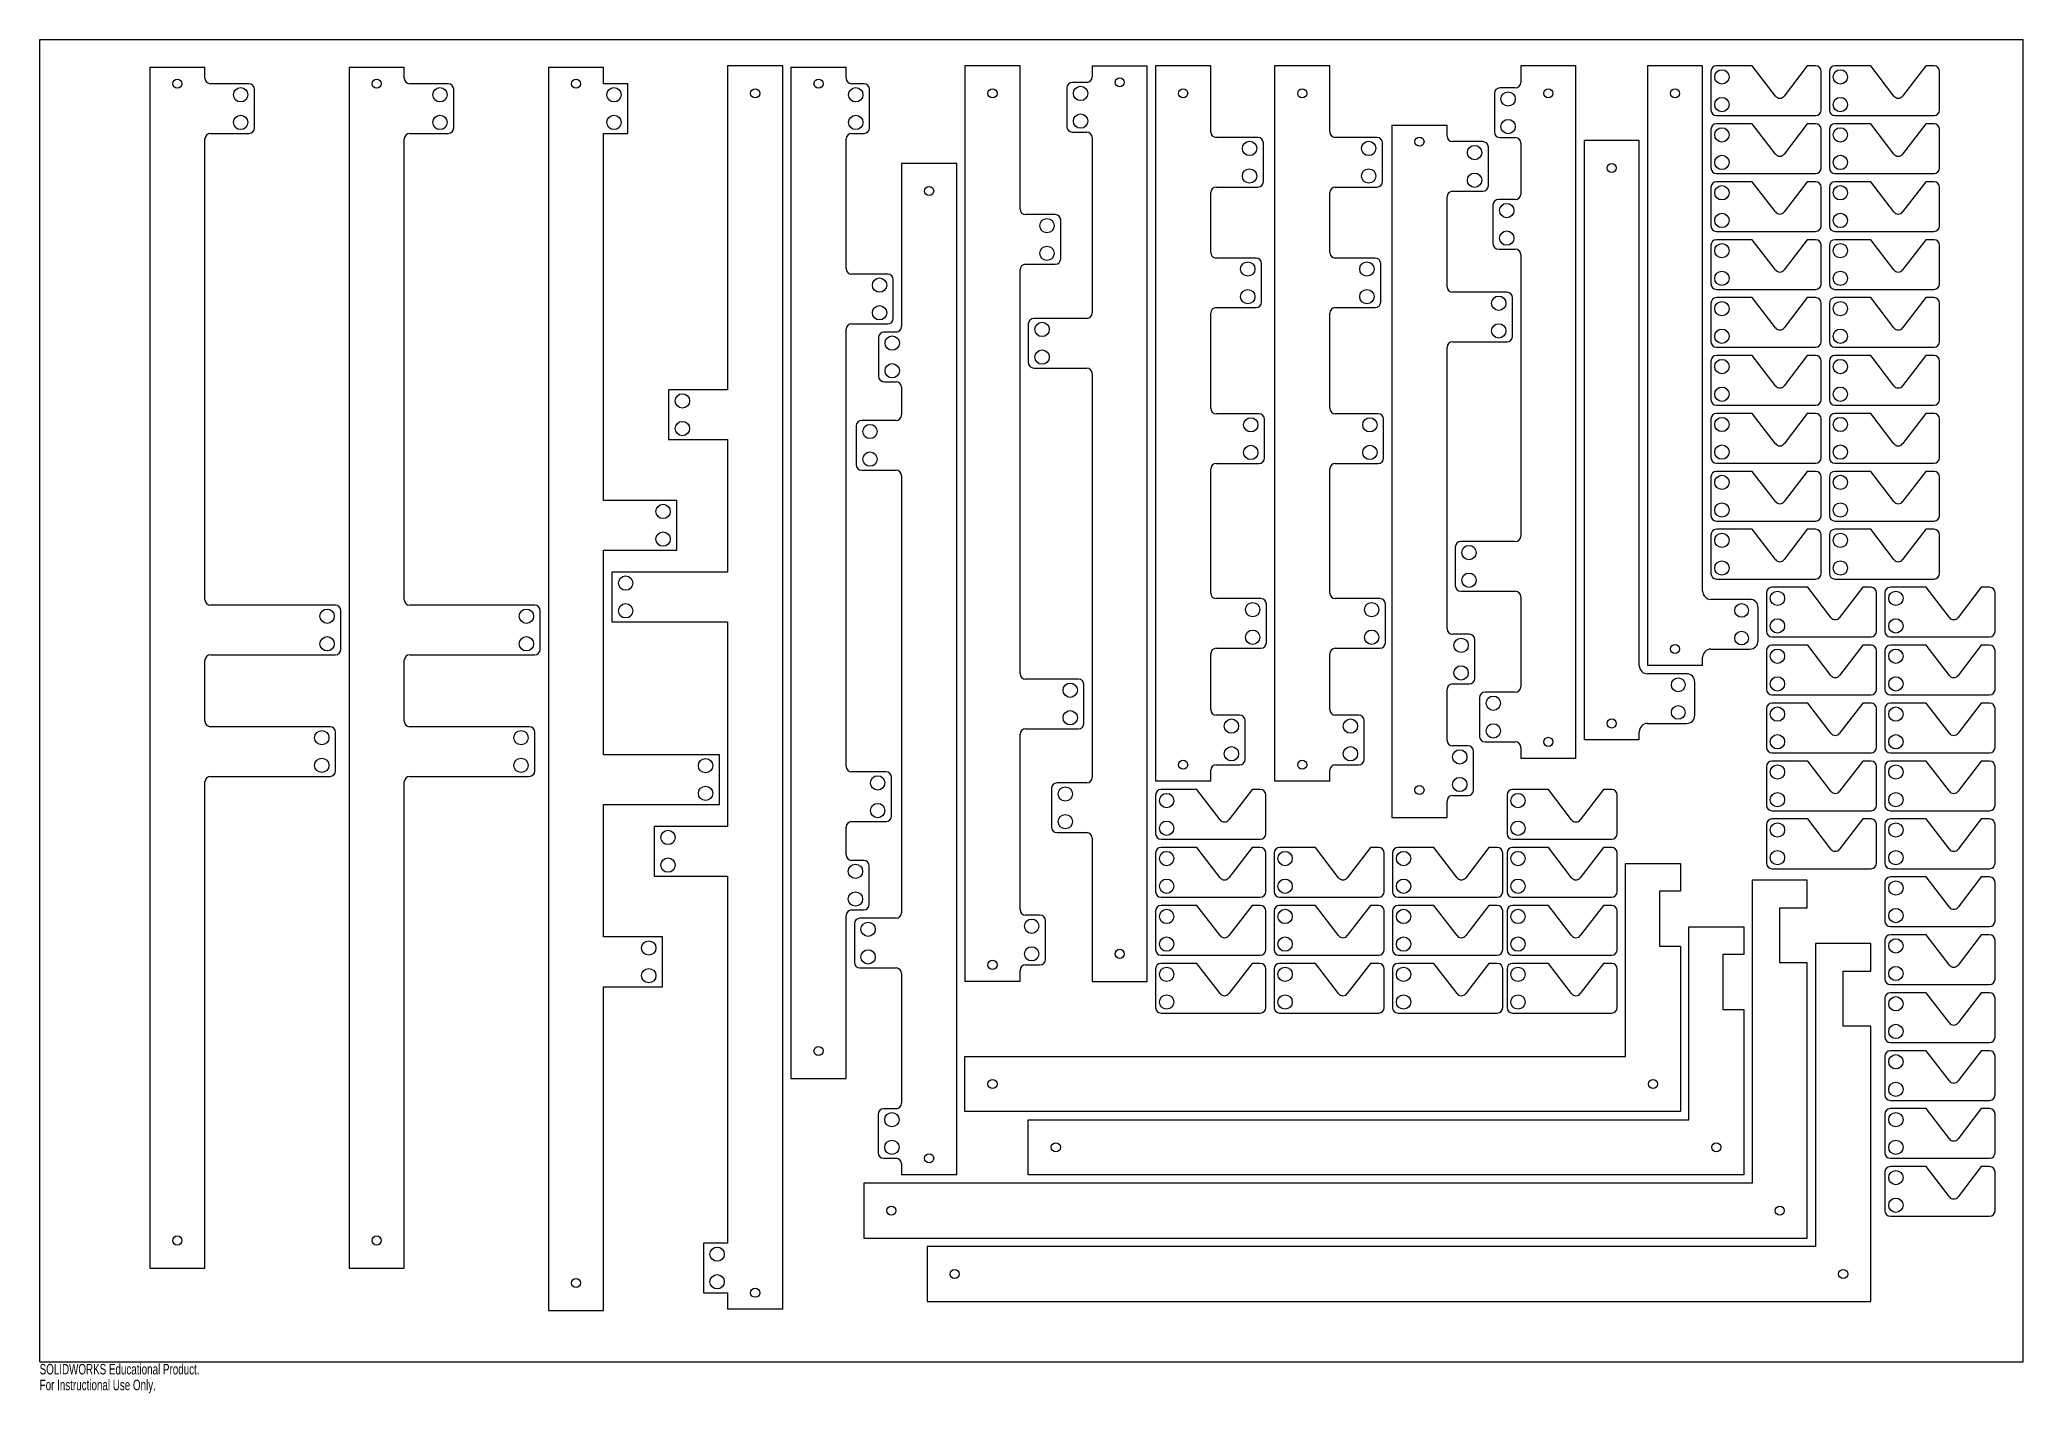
# Model space of a CAD drawing. Header units: inches. Extents: x 0 to 36, y -0.6 to 24.
import ezdxf

# ---------------------------------------------------------------- set-up
doc = ezdxf.new("R2010")
doc.units = ezdxf.units.IN
doc.header["$MEASUREMENT"] = 0
doc.styles.add('SLDTEXTSTYLE0', font='TXT', dxfattribs={"width": 0.7})

msp = doc.modelspace()

# ---------------------------------------------------------------- linework, layer by layer
at = {"color": 7, "linetype": 'Continuous'}
for p, q in [((0, 0), (0, 24)), ((0, 24), (36, 24)), ((36, 0), (36, 24)), ((2, 23.5), (3, 23.5)), ((2, 23.5), (2, 1.701)), ((3, 23.3), (3, 23.5)), ((5.617, 23.5), (6.617, 23.5)), ((5.617, 23.5), (5.617, 1.701)), ((6.617, 23.3), (6.617, 23.5)), ((9.234, 23.5), (10.234, 23.5)), ((9.234, 23.5), (9.234, 0.928)), ((10.234, 23.2), (10.234, 23.5)), ((12.485, 23.524), (12.485, 17.642)), ((13.485, 23.524), (12.485, 23.524)), ((13.485, 0.952), (13.485, 23.524)), ((13.635, 23.5), (14.635, 23.5)), ((13.635, 23.5), (13.635, 5.142)), ((14.635, 23.3), (14.635, 23.5)), ((16.792, 23.524), (16.792, 6.905)), ((17.792, 23.524), (16.792, 23.524)), ((17.792, 20.924), (17.792, 23.524)), ((19.102, 23.524), (20.102, 23.524)), ((19.102, 23.524), (19.102, 23.324)), ((20.102, 6.905), (20.102, 23.524)), ((21.252, 23.524), (20.252, 23.524)), ((20.252, 23.524), (20.252, 10.537)), ((21.252, 22.326), (21.252, 23.524)), ((23.413, 23.524), (22.413, 23.524)), ((22.413, 23.524), (22.413, 10.537)), ((23.413, 22.326), (23.413, 23.524)), ((27.88, 23.524), (26.88, 23.524)), ((26.88, 23.524), (26.88, 23.224)), ((27.88, 10.953), (27.88, 23.524)), ((30.18, 23.524), (29.18, 23.524)), ((29.18, 23.524), (29.18, 12.638)), ((30.18, 13.99), (30.18, 23.524)), ((30.33, 23.424), (30.33, 22.722)), ((31.08, 23.524), (30.43, 23.524)), ((31.501, 22.976), (31.08, 23.524)), ((32.08, 23.524), (31.66, 22.976)), ((32.23, 23.524), (32.08, 23.524)), ((32.33, 22.722), (32.33, 23.424)), ((32.48, 23.424), (32.48, 22.722)), ((33.23, 23.524), (32.58, 23.524)), ((33.651, 22.976), (33.23, 23.524)), ((34.23, 23.524), (33.81, 22.976)), ((34.38, 23.524), (34.23, 23.524)), ((34.48, 22.722), (34.48, 23.424)), ((3.798, 23.2), (3.1, 23.2)), ((3.898, 22.398), (3.898, 23.1)), ((7.415, 23.2), (6.717, 23.2)), ((7.515, 22.398), (7.515, 23.1)), ((10.673, 23.2), (10.234, 23.2)), ((10.673, 22.298), (10.673, 23.2)), ((14.961, 23.2), (14.735, 23.2)), ((15.061, 22.398), (15.061, 23.1)), ((18.641, 23.124), (18.641, 22.422)), ((19.002, 23.224), (18.741, 23.224)), ((26.78, 23.124), (26.5, 23.124)), ((26.4, 23.024), (26.4, 22.322)), ((18.741, 22.322), (19.002, 22.322)), ((24.541, 22.45), (25.541, 22.45)), ((24.541, 22.45), (24.541, 9.879)), ((25.541, 22.25), (25.541, 22.45)), ((30.33, 22.372), (30.33, 21.671)), ((30.43, 22.622), (32.23, 22.622)), ((31.08, 22.472), (30.43, 22.472)), ((31.501, 21.924), (31.08, 22.472)), ((32.08, 22.472), (31.66, 21.924)), ((32.23, 22.472), (32.08, 22.472)), ((32.33, 21.671), (32.33, 22.372)), ((32.48, 22.372), (32.48, 21.671)), ((32.58, 22.622), (34.38, 22.622)), ((33.23, 22.472), (32.58, 22.472)), ((33.651, 21.924), (33.23, 22.472)), ((34.23, 22.472), (33.81, 21.924)), ((34.38, 22.472), (34.23, 22.472)), ((34.48, 21.671), (34.48, 22.372)), ((3, 13.834), (3, 22.198)), ((3.1, 22.298), (3.798, 22.298)), ((6.617, 13.834), (6.617, 22.198)), ((6.717, 22.298), (7.415, 22.298)), ((10.234, 22.298), (10.673, 22.298)), ((10.234, 15.635), (10.234, 22.298)), ((14.635, 19.844), (14.635, 22.198)), ((14.735, 22.298), (14.961, 22.298)), ((19.102, 22.222), (19.102, 19.04)), ((22.108, 22.226), (21.352, 22.226)), ((22.208, 21.424), (22.208, 22.126)), ((24.269, 22.226), (23.513, 22.226)), ((24.369, 21.424), (24.369, 22.126)), ((26.191, 22.15), (25.641, 22.15)), ((26.291, 21.348), (26.291, 22.05)), ((26.5, 22.222), (26.78, 22.222)), ((26.88, 22.122), (26.88, 21.198)), ((29.03, 22.172), (28.03, 22.172)), ((28.03, 22.172), (28.03, 11.287)), ((29.03, 12.638), (29.03, 22.172)), ((15.642, 21.751), (15.642, 18.792)), ((16.642, 21.751), (15.642, 21.751)), ((16.642, 3.393), (16.642, 21.751)), ((21.352, 21.324), (22.108, 21.324)), ((23.513, 21.324), (24.269, 21.324)), ((25.641, 21.248), (26.191, 21.248)), ((30.33, 21.321), (30.33, 20.619)), ((30.43, 21.571), (32.23, 21.571)), ((31.08, 21.421), (30.43, 21.421)), ((31.501, 20.872), (31.08, 21.421)), ((32.08, 21.421), (31.66, 20.872)), ((32.23, 21.421), (32.08, 21.421)), ((32.33, 20.619), (32.33, 21.321)), ((32.48, 21.321), (32.48, 20.619)), ((32.58, 21.571), (34.38, 21.571)), ((33.23, 21.421), (32.58, 21.421)), ((33.651, 20.872), (33.23, 21.421)), ((34.23, 21.421), (33.81, 20.872)), ((34.38, 21.421), (34.23, 21.421)), ((34.48, 20.619), (34.48, 21.321)), ((21.252, 20.136), (21.252, 21.224)), ((23.413, 20.136), (23.413, 21.224)), ((25.541, 19.515), (25.541, 21.148)), ((26.375, 20.998), (26.375, 20.297)), ((26.78, 21.098), (26.475, 21.098)), ((18.431, 20.824), (17.892, 20.824)), ((18.531, 20.022), (18.531, 20.724)), ((26.475, 20.197), (26.78, 20.197)), ((30.33, 20.269), (30.33, 19.567)), ((30.43, 20.519), (32.23, 20.519)), ((31.08, 20.369), (30.43, 20.369)), ((31.501, 19.821), (31.08, 20.369)), ((32.08, 20.369), (31.66, 19.821)), ((32.23, 20.369), (32.08, 20.369)), ((32.33, 19.567), (32.33, 20.269)), ((32.48, 20.269), (32.48, 19.567)), ((32.58, 20.519), (34.38, 20.519)), ((33.23, 20.369), (32.58, 20.369)), ((33.651, 19.821), (33.23, 20.369)), ((34.23, 20.369), (33.81, 19.821)), ((34.38, 20.369), (34.23, 20.369)), ((34.48, 19.567), (34.48, 20.269)), ((17.792, 12.491), (17.792, 19.822)), ((17.892, 19.922), (18.431, 19.922)), ((22.076, 20.036), (21.352, 20.036)), ((22.176, 19.235), (22.176, 19.936)), ((24.237, 20.036), (23.513, 20.036)), ((24.337, 19.235), (24.337, 19.936)), ((26.88, 20.097), (26.88, 14.989)), ((15.392, 19.744), (14.735, 19.744)), ((15.492, 18.942), (15.492, 19.644)), ((30.43, 19.467), (32.23, 19.467)), ((32.58, 19.467), (34.38, 19.467)), ((21.352, 19.135), (22.076, 19.135)), ((23.513, 19.135), (24.237, 19.135)), ((26.63, 19.415), (25.641, 19.415)), ((26.73, 18.614), (26.73, 19.315)), ((30.33, 19.217), (30.33, 18.516)), ((31.08, 19.317), (30.43, 19.317)), ((31.501, 18.769), (31.08, 19.317)), ((32.08, 19.317), (31.66, 18.769)), ((32.23, 19.317), (32.08, 19.317)), ((32.33, 18.516), (32.33, 19.217)), ((32.48, 19.217), (32.48, 18.516)), ((33.23, 19.317), (32.58, 19.317)), ((33.651, 18.769), (33.23, 19.317)), ((34.23, 19.317), (33.81, 18.769)), ((34.38, 19.317), (34.23, 19.317)), ((34.48, 18.516), (34.48, 19.217)), ((14.635, 10.808), (14.635, 18.742)), ((14.735, 18.842), (15.392, 18.842)), ((17.942, 18.84), (17.942, 18.138)), ((19.002, 18.94), (18.042, 18.94)), ((21.252, 17.308), (21.252, 19.035)), ((23.413, 17.308), (23.413, 19.035)), ((15.222, 18.592), (15.222, 17.89)), ((15.542, 18.692), (15.322, 18.692)), ((25.541, 13.306), (25.541, 18.414)), ((25.641, 18.514), (26.63, 18.514)), ((30.43, 18.416), (32.23, 18.416)), ((32.58, 18.416), (34.38, 18.416)), ((18.042, 18.038), (19.002, 18.038)), ((30.33, 18.166), (30.33, 17.464)), ((31.08, 18.266), (30.43, 18.266)), ((31.501, 17.718), (31.08, 18.266)), ((32.08, 18.266), (31.66, 17.718)), ((32.23, 18.266), (32.08, 18.266)), ((32.33, 17.464), (32.33, 18.166)), ((32.48, 18.166), (32.48, 17.464)), ((33.23, 18.266), (32.58, 18.266)), ((33.651, 17.718), (33.23, 18.266)), ((34.23, 18.266), (33.81, 17.718)), ((34.38, 18.266), (34.23, 18.266)), ((34.48, 17.464), (34.48, 18.166)), ((11.415, 17.642), (11.415, 16.741)), ((12.485, 17.642), (11.415, 17.642)), ((15.322, 17.79), (15.542, 17.79)), ((15.642, 17.69), (15.642, 17.187)), ((19.102, 17.938), (19.102, 10.607)), ((30.43, 17.364), (32.23, 17.364)), ((32.58, 17.364), (34.38, 17.364)), ((14.818, 16.987), (14.818, 16.285)), ((15.542, 17.087), (14.918, 17.087)), ((22.13, 17.208), (21.352, 17.208)), ((22.23, 16.406), (22.23, 17.108)), ((24.291, 17.208), (23.513, 17.208)), ((24.391, 16.406), (24.391, 17.108)), ((30.33, 17.114), (30.33, 16.413)), ((31.08, 17.214), (30.43, 17.214)), ((31.501, 16.666), (31.08, 17.214)), ((32.08, 17.214), (31.66, 16.666)), ((32.23, 17.214), (32.08, 17.214)), ((32.33, 16.413), (32.33, 17.114)), ((32.48, 17.114), (32.48, 16.413)), ((33.23, 17.214), (32.58, 17.214)), ((33.651, 16.666), (33.23, 17.214)), ((34.23, 17.214), (33.81, 16.666)), ((34.38, 17.214), (34.23, 17.214)), ((34.48, 16.413), (34.48, 17.114)), ((11.415, 16.741), (12.485, 16.741)), ((12.485, 16.741), (12.485, 14.334)), ((21.252, 13.953), (21.252, 16.206)), ((21.352, 16.306), (22.13, 16.306)), ((23.413, 13.953), (23.413, 16.206)), ((23.513, 16.306), (24.291, 16.306)), ((30.43, 16.313), (32.23, 16.313)), ((32.58, 16.313), (34.38, 16.313)), ((14.918, 16.185), (15.542, 16.185)), ((15.642, 16.085), (15.642, 8.151)), ((30.33, 16.063), (30.33, 15.361)), ((31.08, 16.163), (30.43, 16.163)), ((31.501, 15.614), (31.08, 16.163)), ((32.08, 16.163), (31.66, 15.614)), ((32.23, 16.163), (32.08, 16.163)), ((32.33, 15.361), (32.33, 16.063)), ((32.48, 16.063), (32.48, 15.361)), ((33.23, 16.163), (32.58, 16.163)), ((33.651, 15.614), (33.23, 16.163)), ((34.23, 16.163), (33.81, 15.614)), ((34.38, 16.163), (34.23, 16.163)), ((34.48, 15.361), (34.48, 16.063)), ((11.564, 15.635), (10.234, 15.635)), ((11.564, 14.734), (11.564, 15.635)), ((30.43, 15.261), (32.23, 15.261)), ((32.58, 15.261), (34.38, 15.261)), ((25.691, 14.789), (25.691, 14.087)), ((26.78, 14.889), (25.791, 14.889)), ((30.33, 15.011), (30.33, 14.309)), ((31.08, 15.111), (30.43, 15.111)), ((31.501, 14.563), (31.08, 15.111)), ((32.08, 15.111), (31.66, 14.563)), ((32.23, 15.111), (32.08, 15.111)), ((32.33, 14.309), (32.33, 15.011)), ((32.48, 15.011), (32.48, 14.309)), ((33.23, 15.111), (32.58, 15.111)), ((33.651, 14.563), (33.23, 15.111)), ((34.23, 15.111), (33.81, 14.563)), ((34.38, 15.111), (34.23, 15.111)), ((34.48, 14.309), (34.48, 15.011)), ((10.234, 14.734), (11.564, 14.734)), ((10.234, 11.02), (10.234, 14.734)), ((10.384, 14.334), (10.384, 13.432)), ((12.485, 14.334), (10.384, 14.334)), ((30.43, 14.209), (32.23, 14.209)), ((32.087, 14.059), (31.437, 14.059)), ((32.508, 13.511), (32.087, 14.059)), ((32.58, 14.209), (34.38, 14.209)), ((33.087, 14.059), (32.666, 13.511)), ((33.237, 14.059), (33.087, 14.059)), ((34.237, 14.059), (33.587, 14.059)), ((34.658, 13.511), (34.237, 14.059)), ((35.237, 14.059), (34.816, 13.511)), ((35.387, 14.059), (35.237, 14.059)), ((5.367, 13.734), (3.1, 13.734)), ((8.984, 13.734), (6.717, 13.734)), ((22.163, 13.853), (21.352, 13.853)), ((22.263, 13.052), (22.263, 13.753)), ((24.323, 13.853), (23.513, 13.853)), ((24.423, 13.052), (24.423, 13.753)), ((25.791, 13.987), (26.78, 13.987)), ((26.88, 13.887), (26.88, 12.255)), ((31.037, 13.84), (30.33, 13.84)), ((31.187, 13.088), (31.187, 13.69)), ((31.337, 13.959), (31.337, 13.258)), ((33.337, 13.258), (33.337, 13.959)), ((33.487, 13.959), (33.487, 13.258)), ((35.487, 13.258), (35.487, 13.959)), ((5.467, 12.933), (5.467, 13.634)), ((9.084, 12.933), (9.084, 13.634)), ((10.384, 13.432), (12.485, 13.432)), ((12.485, 13.432), (12.485, 9.718)), ((25.946, 13.206), (25.641, 13.206)), ((26.046, 12.405), (26.046, 13.106)), ((31.437, 13.158), (33.237, 13.158)), ((32.087, 13.008), (31.437, 13.008)), ((32.508, 12.46), (32.087, 13.008)), ((33.087, 13.008), (32.666, 12.46)), ((33.237, 13.008), (33.087, 13.008)), ((33.587, 13.158), (35.387, 13.158)), ((34.237, 13.008), (33.587, 13.008)), ((34.658, 12.46), (34.237, 13.008)), ((35.237, 13.008), (34.816, 12.46)), ((35.387, 13.008), (35.237, 13.008)), ((3, 11.628), (3, 12.733)), ((3.1, 12.833), (5.367, 12.833)), ((6.617, 11.628), (6.617, 12.733)), ((6.717, 12.833), (8.984, 12.833)), ((21.252, 11.838), (21.252, 12.852)), ((21.352, 12.952), (22.163, 12.952)), ((23.413, 11.838), (23.413, 12.852)), ((23.513, 12.952), (24.323, 12.952)), ((30.18, 12.638), (29.18, 12.638)), ((30.18, 12.638), (30.18, 12.788)), ((30.33, 12.938), (31.037, 12.938)), ((31.337, 12.908), (31.337, 12.206)), ((33.337, 12.206), (33.337, 12.908)), ((33.487, 12.908), (33.487, 12.206)), ((35.487, 12.206), (35.487, 12.908)), ((18.852, 12.391), (17.892, 12.391)), ((18.952, 11.59), (18.952, 12.291)), ((25.641, 12.305), (25.946, 12.305)), ((29.887, 12.488), (29.18, 12.488)), ((30.037, 11.737), (30.037, 12.338)), ((25.541, 11.28), (25.541, 12.205)), ((26.131, 12.055), (26.131, 11.353)), ((26.78, 12.155), (26.231, 12.155)), ((31.437, 12.106), (33.237, 12.106)), ((32.087, 11.956), (31.437, 11.956)), ((32.508, 11.408), (32.087, 11.956)), ((33.087, 11.956), (32.666, 11.408)), ((33.237, 11.956), (33.087, 11.956)), ((33.587, 12.106), (35.387, 12.106)), ((34.237, 11.956), (33.587, 11.956)), ((34.658, 11.408), (34.237, 11.956)), ((35.237, 11.956), (34.816, 11.408)), ((35.387, 11.956), (35.237, 11.956)), ((5.27, 11.528), (3.1, 11.528)), ((8.886, 11.528), (6.717, 11.528)), ((21.779, 11.738), (21.352, 11.738)), ((21.879, 10.937), (21.879, 11.638)), ((23.939, 11.738), (23.513, 11.738)), ((24.039, 10.937), (24.039, 11.638)), ((29.18, 11.587), (29.887, 11.587)), ((31.337, 11.856), (31.337, 11.155)), ((33.337, 11.155), (33.337, 11.856)), ((33.487, 11.856), (33.487, 11.155)), ((35.487, 11.155), (35.487, 11.856)), ((5.37, 10.726), (5.37, 11.428)), ((8.986, 10.726), (8.986, 11.428)), ((17.792, 8.207), (17.792, 11.39)), ((17.892, 11.49), (18.852, 11.49)), ((25.922, 11.18), (25.641, 11.18)), ((26.231, 11.253), (26.78, 11.253)), ((29.03, 11.287), (28.03, 11.287)), ((29.03, 11.287), (29.03, 11.437)), ((12.335, 11.02), (10.234, 11.02)), ((12.335, 10.118), (12.335, 11.02)), ((21.352, 10.837), (21.779, 10.837)), ((23.513, 10.837), (23.939, 10.837)), ((26.022, 10.379), (26.022, 11.08)), ((26.88, 11.153), (26.88, 10.953)), ((27.88, 10.953), (26.88, 10.953)), ((31.337, 10.805), (31.337, 10.103)), ((31.437, 11.055), (33.237, 11.055)), ((32.087, 10.905), (31.437, 10.905)), ((32.508, 10.356), (32.087, 10.905)), ((33.087, 10.905), (32.666, 10.356)), ((33.237, 10.905), (33.087, 10.905)), ((33.337, 10.103), (33.337, 10.805)), ((33.487, 10.805), (33.487, 10.103)), ((33.587, 11.055), (35.387, 11.055)), ((34.237, 10.905), (33.587, 10.905)), ((34.658, 10.356), (34.237, 10.905)), ((35.237, 10.905), (34.816, 10.356)), ((35.387, 10.905), (35.237, 10.905)), ((35.487, 10.103), (35.487, 10.805)), ((3, 1.701), (3, 10.526)), ((3.1, 10.626), (5.27, 10.626)), ((6.617, 1.701), (6.617, 10.526)), ((6.717, 10.626), (8.886, 10.626)), ((15.359, 10.708), (14.735, 10.708)), ((15.459, 9.906), (15.459, 10.608)), ((19.002, 10.507), (18.463, 10.507)), ((21.252, 10.537), (20.252, 10.537)), ((21.252, 10.537), (21.252, 10.737)), ((23.413, 10.537), (22.413, 10.537)), ((23.413, 10.537), (23.413, 10.737)), ((10.234, 10.118), (12.335, 10.118)), ((10.234, 7.711), (10.234, 10.118)), ((18.363, 10.407), (18.363, 9.705)), ((20.252, 10.287), (20.252, 9.585)), ((21.002, 10.387), (20.352, 10.387)), ((21.423, 9.838), (21.002, 10.387)), ((22.002, 10.387), (21.581, 9.838)), ((22.152, 10.387), (22.002, 10.387)), ((22.252, 9.585), (22.252, 10.287)), ((25.541, 9.879), (25.541, 10.179)), ((25.641, 10.279), (25.922, 10.279)), ((26.63, 10.287), (26.63, 9.585)), ((27.38, 10.387), (26.73, 10.387)), ((27.8, 9.838), (27.38, 10.387)), ((28.38, 10.387), (27.959, 9.838)), ((28.53, 10.387), (28.38, 10.387)), ((28.63, 9.585), (28.63, 10.287)), ((14.735, 9.806), (15.359, 9.806)), ((24.541, 9.879), (25.541, 9.879)), ((31.337, 9.753), (31.337, 9.051)), ((31.437, 10.003), (33.237, 10.003)), ((32.087, 9.853), (31.437, 9.853)), ((32.508, 9.305), (32.087, 9.853)), ((33.087, 9.853), (32.666, 9.305)), ((33.237, 9.853), (33.087, 9.853)), ((33.337, 9.051), (33.337, 9.753)), ((33.487, 9.753), (33.487, 9.051)), ((33.587, 10.003), (35.387, 10.003)), ((34.237, 9.853), (33.587, 9.853)), ((34.658, 9.305), (34.237, 9.853)), ((35.237, 9.853), (34.816, 9.305)), ((35.387, 9.853), (35.237, 9.853)), ((35.487, 9.051), (35.487, 9.753)), ((11.154, 9.718), (11.154, 8.816)), ((12.485, 9.718), (11.154, 9.718)), ((14.635, 9.202), (14.635, 9.706)), ((18.463, 9.605), (19.002, 9.605)), ((19.102, 9.505), (19.102, 6.905)), ((20.352, 9.485), (22.152, 9.485)), ((26.73, 9.485), (28.53, 9.485)), ((14.955, 9.102), (14.735, 9.102)), ((15.055, 8.301), (15.055, 9.002)), ((20.252, 9.235), (20.252, 8.533)), ((21.002, 9.335), (20.352, 9.335)), ((21.423, 8.787), (21.002, 9.335)), ((22.002, 9.335), (21.581, 8.787)), ((22.152, 9.335), (22.002, 9.335)), ((22.252, 8.533), (22.252, 9.235)), ((22.402, 9.235), (22.402, 8.533)), ((23.152, 9.335), (22.502, 9.335)), ((23.573, 8.787), (23.152, 9.335)), ((24.152, 9.335), (23.731, 8.787)), ((24.302, 9.335), (24.152, 9.335)), ((24.402, 8.533), (24.402, 9.235)), ((24.552, 9.235), (24.552, 8.533)), ((25.302, 9.335), (24.652, 9.335)), ((25.723, 8.787), (25.302, 9.335)), ((26.302, 9.335), (25.881, 8.787)), ((26.452, 9.335), (26.302, 9.335)), ((26.552, 8.533), (26.552, 9.235)), ((26.63, 9.235), (26.63, 8.533)), ((27.38, 9.335), (26.73, 9.335)), ((27.8, 8.787), (27.38, 9.335)), ((28.38, 9.335), (27.959, 8.787)), ((28.53, 9.335), (28.38, 9.335)), ((28.63, 8.533), (28.63, 9.235)), ((28.78, 9.043), (29.78, 9.043)), ((28.78, 5.543), (28.78, 9.043)), ((29.78, 9.043), (29.78, 8.543)), ((11.154, 8.816), (12.485, 8.816)), ((12.485, 8.816), (12.485, 2.153)), ((31.08, 8.743), (31.08, 3.243)), ((32.08, 8.743), (31.08, 8.743)), ((31.437, 8.951), (33.237, 8.951)), ((32.08, 8.243), (32.08, 8.743)), ((33.487, 8.701), (33.487, 8)), ((33.587, 8.951), (35.387, 8.951)), ((34.237, 8.801), (33.587, 8.801)), ((34.658, 8.253), (34.237, 8.801)), ((35.237, 8.801), (34.816, 8.253)), ((35.387, 8.801), (35.237, 8.801)), ((35.487, 8), (35.487, 8.701)), ((20.352, 8.433), (22.152, 8.433)), ((21.002, 8.283), (20.352, 8.283)), ((21.423, 7.735), (21.002, 8.283)), ((22.002, 8.283), (21.581, 7.735)), ((22.152, 8.283), (22.002, 8.283)), ((22.502, 8.433), (24.302, 8.433)), ((23.152, 8.283), (22.502, 8.283)), ((23.573, 7.735), (23.152, 8.283)), ((24.152, 8.283), (23.731, 7.735)), ((24.302, 8.283), (24.152, 8.283)), ((24.652, 8.433), (26.452, 8.433)), ((25.302, 8.283), (24.652, 8.283)), ((25.723, 7.735), (25.302, 8.283)), ((26.302, 8.283), (25.881, 7.735)), ((26.452, 8.283), (26.302, 8.283)), ((26.73, 8.433), (28.53, 8.433)), ((27.38, 8.283), (26.73, 8.283)), ((27.8, 7.735), (27.38, 8.283)), ((28.38, 8.283), (27.959, 7.735)), ((28.53, 8.283), (28.38, 8.283)), ((29.398, 8.543), (29.398, 7.543)), ((29.78, 8.543), (29.398, 8.543)), ((14.635, 5.142), (14.635, 8.101)), ((14.735, 8.201), (14.955, 8.201)), ((14.785, 7.951), (14.785, 7.249)), ((15.542, 8.051), (14.885, 8.051)), ((18.153, 8.107), (17.892, 8.107)), ((18.253, 7.305), (18.253, 8.007)), ((20.252, 8.183), (20.252, 7.482)), ((22.252, 7.482), (22.252, 8.183)), ((22.402, 8.183), (22.402, 7.482)), ((24.402, 7.482), (24.402, 8.183)), ((24.552, 8.183), (24.552, 7.482)), ((26.552, 7.482), (26.552, 8.183)), ((26.63, 8.183), (26.63, 7.482)), ((28.63, 7.482), (28.63, 8.183)), ((31.58, 8.243), (32.08, 8.243)), ((31.58, 7.243), (31.58, 8.243)), ((11.304, 7.711), (10.234, 7.711)), ((11.304, 6.809), (11.304, 7.711)), ((29.93, 7.893), (30.93, 7.893)), ((29.93, 4.393), (29.93, 7.893)), ((30.93, 7.893), (30.93, 7.393)), ((32.23, 7.593), (32.23, 2.093)), ((33.23, 7.593), (32.23, 7.593)), ((33.23, 7.093), (33.23, 7.593)), ((33.487, 7.65), (33.487, 6.948)), ((33.587, 7.9), (35.387, 7.9)), ((34.237, 7.75), (33.587, 7.75)), ((34.658, 7.201), (34.237, 7.75)), ((35.237, 7.75), (34.816, 7.201)), ((35.387, 7.75), (35.237, 7.75)), ((35.487, 6.948), (35.487, 7.65)), ((17.892, 7.205), (18.153, 7.205)), ((20.352, 7.382), (22.152, 7.382)), ((21.002, 7.232), (20.352, 7.232)), ((21.423, 6.683), (21.002, 7.232)), ((22.002, 7.232), (21.581, 6.683)), ((22.152, 7.232), (22.002, 7.232)), ((22.502, 7.382), (24.302, 7.382)), ((23.152, 7.232), (22.502, 7.232)), ((23.573, 6.683), (23.152, 7.232)), ((24.152, 7.232), (23.731, 6.683)), ((24.302, 7.232), (24.152, 7.232)), ((24.652, 7.382), (26.452, 7.382)), ((25.302, 7.232), (24.652, 7.232)), ((25.723, 6.683), (25.302, 7.232)), ((26.302, 7.232), (25.881, 6.683)), ((26.452, 7.232), (26.302, 7.232)), ((26.73, 7.382), (28.53, 7.382)), ((27.38, 7.232), (26.73, 7.232)), ((27.8, 6.683), (27.38, 7.232)), ((28.38, 7.232), (27.959, 6.683)), ((28.53, 7.232), (28.38, 7.232)), ((29.398, 7.543), (29.78, 7.543)), ((29.78, 7.543), (29.78, 4.543)), ((30.548, 7.393), (30.548, 6.393)), ((30.93, 7.393), (30.548, 7.393)), ((32.08, 7.243), (31.58, 7.243)), ((32.08, 2.243), (32.08, 7.243)), ((14.885, 7.149), (15.542, 7.149)), ((15.642, 7.049), (15.642, 4.694)), ((17.792, 6.905), (16.792, 6.905)), ((17.792, 6.905), (17.792, 7.105)), ((19.102, 6.905), (20.102, 6.905)), ((20.252, 7.132), (20.252, 6.43)), ((22.252, 6.43), (22.252, 7.132)), ((22.402, 7.132), (22.402, 6.43)), ((24.402, 6.43), (24.402, 7.132)), ((24.552, 7.132), (24.552, 6.43)), ((26.552, 6.43), (26.552, 7.132)), ((26.63, 7.132), (26.63, 6.43)), ((28.63, 6.43), (28.63, 7.132)), ((32.73, 7.093), (33.23, 7.093)), ((32.73, 6.093), (32.73, 7.093)), ((33.587, 6.848), (35.387, 6.848)), ((10.234, 6.809), (11.304, 6.809)), ((10.234, 0.928), (10.234, 6.809)), ((33.487, 6.598), (33.487, 5.896)), ((34.237, 6.698), (33.587, 6.698)), ((34.658, 6.15), (34.237, 6.698)), ((35.237, 6.698), (34.816, 6.15)), ((35.387, 6.698), (35.237, 6.698)), ((35.487, 5.896), (35.487, 6.598)), ((20.352, 6.33), (22.152, 6.33)), ((22.502, 6.33), (24.302, 6.33)), ((24.652, 6.33), (26.452, 6.33)), ((26.73, 6.33), (28.53, 6.33)), ((30.548, 6.393), (30.93, 6.393)), ((30.93, 6.393), (30.93, 3.393)), ((33.23, 6.093), (32.73, 6.093)), ((33.23, 1.093), (33.23, 6.093)), ((33.587, 5.796), (35.387, 5.796)), ((16.792, 5.543), (28.78, 5.543)), ((16.792, 4.543), (16.792, 5.543)), ((33.487, 5.546), (33.487, 4.845)), ((34.237, 5.646), (33.587, 5.646)), ((34.658, 5.098), (34.237, 5.646)), ((35.237, 5.646), (34.816, 5.098)), ((35.387, 5.646), (35.237, 5.646)), ((35.487, 4.845), (35.487, 5.546)), ((13.635, 5.142), (14.635, 5.142)), ((33.587, 4.745), (35.387, 4.745)), ((15.216, 4.494), (15.216, 3.793)), ((15.542, 4.594), (15.316, 4.594)), ((29.78, 4.543), (16.792, 4.543)), ((17.942, 4.393), (29.93, 4.393)), ((17.942, 3.393), (17.942, 4.393)), ((33.487, 4.495), (33.487, 3.793)), ((34.237, 4.595), (33.587, 4.595)), ((34.658, 4.047), (34.237, 4.595)), ((35.237, 4.595), (34.816, 4.047)), ((35.387, 4.595), (35.237, 4.595)), ((35.487, 3.793), (35.487, 4.495)), ((15.316, 3.693), (15.542, 3.693)), ((33.587, 3.693), (35.387, 3.693)), ((14.955, 3.243), (14.955, 2.243)), ((31.08, 3.243), (14.955, 3.243)), ((15.642, 3.593), (15.642, 3.393)), ((16.642, 3.393), (15.642, 3.393)), ((30.93, 3.393), (17.942, 3.393)), ((33.487, 3.443), (33.487, 2.742)), ((34.237, 3.543), (33.587, 3.543)), ((34.658, 2.995), (34.237, 3.543)), ((35.237, 3.543), (34.816, 2.995)), ((35.387, 3.543), (35.237, 3.543)), ((35.487, 2.742), (35.487, 3.443)), ((33.587, 2.642), (35.387, 2.642)), ((14.955, 2.243), (32.08, 2.243)), ((12.045, 2.153), (12.045, 1.252)), ((12.485, 2.153), (12.045, 2.153)), ((16.105, 2.093), (16.105, 1.093)), ((32.23, 2.093), (16.105, 2.093)), ((2, 1.701), (3, 1.701)), ((5.617, 1.701), (6.617, 1.701)), ((12.045, 1.252), (12.485, 1.252)), ((12.485, 1.252), (12.485, 0.952)), ((16.105, 1.093), (33.23, 1.093)), ((9.234, 0.928), (10.234, 0.928)), ((13.485, 0.952), (12.485, 0.952)), ((0, 0), (36, 0))]:
    msp.add_line(p, q, dxfattribs=at)
for centre, radius in [((30.53, 23.324), 0.13), ((32.68, 23.324), 0.13), ((2.5, 23.2), 0.0825), ((3.648, 23), 0.13), ((6.117, 23.2), 0.0825), ((7.265, 23), 0.13), ((9.734, 23.2), 0.0825), ((10.423, 23), 0.13), ((12.985, 23.024), 0.0825), ((14.135, 23.2), 0.0825), ((14.811, 23), 0.13), ((17.292, 23.024), 0.0825), ((18.891, 23.024), 0.13), ((19.602, 23.224), 0.0825), ((20.752, 23.024), 0.0825), ((22.913, 23.024), 0.0825), ((26.65, 22.924), 0.13), ((27.38, 23.024), 0.0825), ((29.68, 23.024), 0.0825), ((30.53, 22.822), 0.13), ((32.68, 22.822), 0.13), ((3.648, 22.498), 0.13), ((7.265, 22.498), 0.13), ((10.423, 22.498), 0.13), ((14.811, 22.498), 0.13), ((18.891, 22.522), 0.13), ((26.65, 22.422), 0.13), ((30.53, 22.272), 0.13), ((32.68, 22.272), 0.13), ((21.958, 22.026), 0.13), ((24.119, 22.026), 0.13), ((25.041, 22.15), 0.0825), ((26.041, 21.95), 0.13), ((21.958, 21.524), 0.13), ((24.119, 21.524), 0.13), ((28.53, 21.672), 0.0825), ((30.53, 21.771), 0.13), ((32.68, 21.771), 0.13), ((16.142, 21.251), 0.0825), ((26.041, 21.448), 0.13), ((30.53, 21.221), 0.13), ((32.68, 21.221), 0.13), ((26.625, 20.898), 0.13), ((18.281, 20.624), 0.13), ((26.625, 20.397), 0.13), ((30.53, 20.719), 0.13), ((32.68, 20.719), 0.13), ((18.281, 20.122), 0.13), ((30.53, 20.169), 0.13), ((32.68, 20.169), 0.13), ((21.926, 19.836), 0.13), ((24.087, 19.836), 0.13), ((15.242, 19.544), 0.13), ((21.926, 19.335), 0.13), ((24.087, 19.335), 0.13), ((30.53, 19.667), 0.13), ((32.68, 19.667), 0.13), ((15.242, 19.042), 0.13), ((26.48, 19.215), 0.13), ((30.53, 19.117), 0.13), ((32.68, 19.117), 0.13), ((18.192, 18.74), 0.13), ((26.48, 18.714), 0.13), ((30.53, 18.616), 0.13), ((32.68, 18.616), 0.13), ((15.472, 18.492), 0.13), ((18.192, 18.238), 0.13), ((15.472, 17.99), 0.13), ((30.53, 18.066), 0.13), ((32.68, 18.066), 0.13), ((30.53, 17.564), 0.13), ((32.68, 17.564), 0.13), ((11.665, 17.442), 0.13), ((11.665, 16.941), 0.13), ((15.068, 16.887), 0.13), ((21.98, 17.008), 0.13), ((24.141, 17.008), 0.13), ((30.53, 17.014), 0.13), ((32.68, 17.014), 0.13), ((21.98, 16.506), 0.13), ((24.141, 16.506), 0.13), ((30.53, 16.513), 0.13), ((32.68, 16.513), 0.13), ((15.068, 16.385), 0.13), ((30.53, 15.963), 0.13), ((32.68, 15.963), 0.13), ((11.314, 15.435), 0.13), ((30.53, 15.461), 0.13), ((32.68, 15.461), 0.13), ((11.314, 14.934), 0.13), ((25.941, 14.689), 0.13), ((30.53, 14.911), 0.13), ((32.68, 14.911), 0.13), ((30.53, 14.409), 0.13), ((32.68, 14.409), 0.13), ((10.634, 14.134), 0.13), ((25.941, 14.187), 0.13), ((10.634, 13.632), 0.13), ((22.013, 13.653), 0.13), ((24.173, 13.653), 0.13), ((30.887, 13.64), 0.125), ((31.537, 13.859), 0.13), ((33.687, 13.859), 0.13), ((5.217, 13.534), 0.13), ((8.834, 13.534), 0.13), ((31.537, 13.358), 0.13), ((33.687, 13.358), 0.13), ((5.217, 13.033), 0.13), ((8.834, 13.033), 0.13), ((22.013, 13.152), 0.13), ((24.173, 13.152), 0.13), ((25.796, 13.006), 0.13), ((29.68, 12.938), 0.0825), ((30.887, 13.138), 0.125), ((25.796, 12.505), 0.13), ((31.537, 12.808), 0.13), ((33.687, 12.808), 0.13), ((18.702, 12.191), 0.13), ((29.737, 12.288), 0.125), ((31.537, 12.306), 0.13), ((33.687, 12.306), 0.13), ((26.381, 11.955), 0.13), ((29.737, 11.787), 0.125), ((31.537, 11.756), 0.13), ((33.687, 11.756), 0.13), ((18.702, 11.69), 0.13), ((21.629, 11.538), 0.13), ((23.789, 11.538), 0.13), ((26.381, 11.453), 0.13), ((28.53, 11.587), 0.0825), ((5.12, 11.328), 0.13), ((8.736, 11.328), 0.13), ((21.629, 11.037), 0.13), ((23.789, 11.037), 0.13), ((27.38, 11.253), 0.0825), ((31.537, 11.255), 0.13), ((33.687, 11.255), 0.13), ((5.12, 10.826), 0.13), ((8.736, 10.826), 0.13), ((12.085, 10.82), 0.13), ((20.752, 10.837), 0.0825), ((22.913, 10.837), 0.0825), ((25.772, 10.98), 0.13), ((31.537, 10.705), 0.13), ((33.687, 10.705), 0.13), ((12.085, 10.318), 0.13), ((15.209, 10.508), 0.13), ((25.041, 10.379), 0.0825), ((25.772, 10.479), 0.13), ((15.209, 10.006), 0.13), ((18.613, 10.307), 0.13), ((20.452, 10.187), 0.13), ((26.83, 10.187), 0.13), ((31.537, 10.203), 0.13), ((33.687, 10.203), 0.13), ((18.613, 9.805), 0.13), ((20.452, 9.685), 0.13), ((26.83, 9.685), 0.13), ((31.537, 9.653), 0.13), ((33.687, 9.653), 0.13), ((11.404, 9.518), 0.13), ((11.404, 9.016), 0.13), ((14.805, 8.902), 0.13), ((20.452, 9.135), 0.13), ((22.602, 9.135), 0.13), ((24.752, 9.135), 0.13), ((26.83, 9.135), 0.13), ((31.537, 9.151), 0.13), ((33.687, 9.151), 0.13), ((20.452, 8.633), 0.13), ((22.602, 8.633), 0.13), ((24.752, 8.633), 0.13), ((26.83, 8.633), 0.13), ((33.687, 8.601), 0.13), ((14.805, 8.401), 0.13), ((15.035, 7.851), 0.13), ((18.003, 7.907), 0.13), ((20.452, 8.083), 0.13), ((22.602, 8.083), 0.13), ((24.752, 8.083), 0.13), ((26.83, 8.083), 0.13), ((33.687, 8.1), 0.13), ((11.054, 7.511), 0.13), ((20.452, 7.582), 0.13), ((22.602, 7.582), 0.13), ((24.752, 7.582), 0.13), ((26.83, 7.582), 0.13), ((33.687, 7.55), 0.13), ((15.035, 7.349), 0.13), ((17.292, 7.205), 0.0825), ((18.003, 7.405), 0.13), ((19.602, 7.405), 0.0825), ((11.054, 7.009), 0.13), ((20.452, 7.032), 0.13), ((22.602, 7.032), 0.13), ((24.752, 7.032), 0.13), ((26.83, 7.032), 0.13), ((33.687, 7.048), 0.13), ((20.452, 6.53), 0.13), ((22.602, 6.53), 0.13), ((24.752, 6.53), 0.13), ((26.83, 6.53), 0.13), ((33.687, 6.498), 0.13), ((33.687, 5.996), 0.13), ((14.135, 5.642), 0.0825), ((33.687, 5.446), 0.13), ((17.292, 5.043), 0.0825), ((29.28, 5.043), 0.0825), ((33.687, 4.945), 0.13), ((15.466, 4.394), 0.13), ((33.687, 4.395), 0.13), ((15.466, 3.893), 0.13), ((18.442, 3.893), 0.0825), ((30.43, 3.893), 0.0825), ((33.687, 3.893), 0.13), ((16.142, 3.693), 0.0825), ((33.687, 3.343), 0.13), ((33.687, 2.842), 0.13), ((15.455, 2.743), 0.0825), ((31.58, 2.743), 0.0825), ((2.5, 2.201), 0.0825), ((6.117, 2.201), 0.0825), ((12.295, 1.953), 0.13), ((9.734, 1.428), 0.0825), ((12.295, 1.452), 0.13), ((16.605, 1.593), 0.0825), ((32.73, 1.593), 0.0825), ((12.985, 1.252), 0.0825)]:
    msp.add_circle(centre, radius, dxfattribs=at)
for centre, radius, start, end in [((30.43, 23.424), 0.1, 90, 180), ((32.23, 23.424), 0.1, 0, 90), ((32.58, 23.424), 0.1, 90, 180), ((34.38, 23.424), 0.1, 0, 90), ((3.1, 23.3), 0.1, 180, 270), ((3.798, 23.1), 0.1, 0, 90), ((6.717, 23.3), 0.1, 180, 270), ((7.415, 23.1), 0.1, 0, 90), ((14.735, 23.3), 0.1, 180, 270), ((14.961, 23.1), 0.1, 0, 90), ((18.741, 23.124), 0.1, 90, 180), ((19.002, 23.324), 0.1, 270, 0), ((26.5, 23.024), 0.1, 90, 180), ((26.78, 23.224), 0.1, 270, 0), ((30.43, 22.722), 0.1, 180, 270), ((31.58, 23.037), 0.1, 217.5, 322.5), ((32.23, 22.722), 0.1, 270, 0), ((32.58, 22.722), 0.1, 180, 270), ((33.73, 23.037), 0.1, 217.5, 322.5), ((34.38, 22.722), 0.1, 270, 0), ((3.798, 22.398), 0.1, 270, 0), ((7.415, 22.398), 0.1, 270, 0), ((14.961, 22.398), 0.1, 270, 0), ((18.741, 22.422), 0.1, 180, 270), ((19.002, 22.222), 0.1, 0, 90), ((21.352, 22.326), 0.1, 180, 270), ((23.513, 22.326), 0.1, 180, 270), ((26.5, 22.322), 0.1, 180, 270), ((30.43, 22.372), 0.1, 90, 180), ((32.23, 22.372), 0.1, 0, 90), ((32.58, 22.372), 0.1, 90, 180), ((34.38, 22.372), 0.1, 0, 90), ((3.1, 22.198), 0.1, 90, 180), ((6.717, 22.198), 0.1, 90, 180), ((14.735, 22.198), 0.1, 90, 180), ((22.108, 22.126), 0.1, 0, 90), ((24.269, 22.126), 0.1, 0, 90), ((25.641, 22.25), 0.1, 180, 270), ((26.191, 22.05), 0.1, 0, 90), ((26.78, 22.122), 0.1, 0, 90), ((30.43, 21.671), 0.1, 180, 270), ((31.58, 21.985), 0.1, 217.5, 322.5), ((32.23, 21.671), 0.1, 270, 0), ((32.58, 21.671), 0.1, 180, 270), ((33.73, 21.985), 0.1, 217.5, 322.5), ((34.38, 21.671), 0.1, 270, 0), ((21.352, 21.224), 0.1, 90, 180), ((22.108, 21.424), 0.1, 270, 0), ((23.513, 21.224), 0.1, 90, 180), ((24.269, 21.424), 0.1, 270, 0), ((25.641, 21.148), 0.1, 90, 180), ((26.191, 21.348), 0.1, 270, 0), ((30.43, 21.321), 0.1, 90, 180), ((32.23, 21.321), 0.1, 0, 90), ((32.58, 21.321), 0.1, 90, 180), ((34.38, 21.321), 0.1, 0, 90), ((17.892, 20.924), 0.1, 180, 270), ((26.475, 20.998), 0.1, 90, 180), ((26.78, 21.198), 0.1, 270, 0), ((18.431, 20.724), 0.1, 0, 90), ((30.43, 20.619), 0.1, 180, 270), ((31.58, 20.933), 0.1, 217.5, 322.5), ((32.23, 20.619), 0.1, 270, 0), ((32.58, 20.619), 0.1, 180, 270), ((33.73, 20.933), 0.1, 217.5, 322.5), ((34.38, 20.619), 0.1, 270, 0), ((26.475, 20.297), 0.1, 180, 270), ((26.78, 20.097), 0.1, 0, 90), ((30.43, 20.269), 0.1, 90, 180), ((32.23, 20.269), 0.1, 0, 90), ((32.58, 20.269), 0.1, 90, 180), ((34.38, 20.269), 0.1, 0, 90), ((14.735, 19.844), 0.1, 180, 270), ((17.892, 19.822), 0.1, 90, 180), ((18.431, 20.022), 0.1, 270, 0), ((21.352, 20.136), 0.1, 180, 270), ((22.076, 19.936), 0.1, 0, 90), ((23.513, 20.136), 0.1, 180, 270), ((24.237, 19.936), 0.1, 0, 90), ((31.58, 19.882), 0.1, 217.5, 322.5), ((33.73, 19.882), 0.1, 217.5, 322.5), ((15.392, 19.644), 0.1, 0, 90), ((25.641, 19.515), 0.1, 180, 270), ((30.43, 19.567), 0.1, 180, 270), ((32.23, 19.567), 0.1, 270, 0), ((32.58, 19.567), 0.1, 180, 270), ((34.38, 19.567), 0.1, 270, 0), ((21.352, 19.035), 0.1, 90, 180), ((22.076, 19.235), 0.1, 270, 0), ((23.513, 19.035), 0.1, 90, 180), ((24.237, 19.235), 0.1, 270, 0), ((26.63, 19.315), 0.1, 0, 90), ((30.43, 19.217), 0.1, 90, 180), ((32.23, 19.217), 0.1, 0, 90), ((32.58, 19.217), 0.1, 90, 180), ((34.38, 19.217), 0.1, 0, 90), ((14.735, 18.742), 0.1, 90, 180), ((15.392, 18.942), 0.1, 270, 0), ((15.542, 18.792), 0.1, 270, 360), ((18.042, 18.84), 0.1, 90, 180), ((19.002, 19.04), 0.1, 270, 0), ((31.58, 18.83), 0.1, 217.5, 322.5), ((33.73, 18.83), 0.1, 217.5, 322.5), ((15.322, 18.592), 0.1, 90, 180), ((25.641, 18.414), 0.1, 90, 180), ((26.63, 18.614), 0.1, 270, 0), ((30.43, 18.516), 0.1, 180, 270), ((32.23, 18.516), 0.1, 270, 0), ((32.58, 18.516), 0.1, 180, 270), ((34.38, 18.516), 0.1, 270, 0), ((18.042, 18.138), 0.1, 180, 270), ((19.002, 17.938), 0.1, 0, 90), ((30.43, 18.166), 0.1, 90, 180), ((32.23, 18.166), 0.1, 0, 90), ((32.58, 18.166), 0.1, 90, 180), ((34.38, 18.166), 0.1, 0, 90), ((15.322, 17.89), 0.1, 180, 270), ((15.542, 17.69), 0.1, 0, 90), ((31.58, 17.778), 0.1, 217.5, 322.5), ((33.73, 17.778), 0.1, 217.5, 322.5), ((21.352, 17.308), 0.1, 180, 270), ((23.513, 17.308), 0.1, 180, 270), ((30.43, 17.464), 0.1, 180, 270), ((32.23, 17.464), 0.1, 270, 0), ((32.58, 17.464), 0.1, 180, 270), ((34.38, 17.464), 0.1, 270, 0), ((14.918, 16.987), 0.1, 90, 180), ((15.542, 17.187), 0.1, 270, 0), ((22.13, 17.108), 0.1, 0, 90), ((24.291, 17.108), 0.1, 0, 90), ((30.43, 17.114), 0.1, 90, 180), ((32.23, 17.114), 0.1, 0, 90), ((32.58, 17.114), 0.1, 90, 180), ((34.38, 17.114), 0.1, 0, 90), ((31.58, 16.727), 0.1, 217.5, 322.5), ((33.73, 16.727), 0.1, 217.5, 322.5), ((14.918, 16.285), 0.1, 180, 270), ((21.352, 16.206), 0.1, 90, 180), ((22.13, 16.406), 0.1, 270, 0), ((23.513, 16.206), 0.1, 90, 180), ((24.291, 16.406), 0.1, 270, 0), ((30.43, 16.413), 0.1, 180, 270), ((32.23, 16.413), 0.1, 270, 0), ((32.58, 16.413), 0.1, 180, 270), ((34.38, 16.413), 0.1, 270, 0), ((15.542, 16.085), 0.1, 360, 90), ((30.43, 16.063), 0.1, 90, 180), ((32.23, 16.063), 0.1, 0, 90), ((32.58, 16.063), 0.1, 90, 180), ((34.38, 16.063), 0.1, 0, 90), ((31.58, 15.675), 0.1, 217.5, 322.5), ((33.73, 15.675), 0.1, 217.5, 322.5), ((30.43, 15.361), 0.1, 180, 270), ((32.23, 15.361), 0.1, 270, 0), ((32.58, 15.361), 0.1, 180, 270), ((34.38, 15.361), 0.1, 270, 0), ((25.791, 14.789), 0.1, 90, 180), ((26.78, 14.989), 0.1, 270, 0), ((30.43, 15.011), 0.1, 90, 180), ((32.23, 15.011), 0.1, 0, 90), ((32.58, 15.011), 0.1, 90, 180), ((34.38, 15.011), 0.1, 0, 90), ((31.58, 14.624), 0.1, 217.5, 322.5), ((33.73, 14.624), 0.1, 217.5, 322.5), ((25.791, 14.087), 0.1, 180, 270), ((30.43, 14.309), 0.1, 180, 270), ((31.437, 13.959), 0.1, 90, 180), ((32.23, 14.309), 0.1, 270, 0), ((32.58, 14.309), 0.1, 180, 270), ((33.237, 13.959), 0.1, 0, 90), ((33.587, 13.959), 0.1, 90, 180), ((34.38, 14.309), 0.1, 270, 0), ((35.387, 13.959), 0.1, 0, 90), ((3.1, 13.834), 0.1, 180, 270), ((5.367, 13.634), 0.1, 0, 90), ((6.717, 13.834), 0.1, 180, 270), ((8.984, 13.634), 0.1, 0, 90), ((21.352, 13.953), 0.1, 180, 270), ((22.163, 13.753), 0.1, 0, 90), ((23.513, 13.953), 0.1, 180, 270), ((24.323, 13.753), 0.1, 0, 90), ((26.78, 13.887), 0.1, 0, 90), ((30.33, 13.99), 0.15, 180, 270), ((31.037, 13.69), 0.15, 0, 90), ((32.587, 13.572), 0.1, 217.5, 322.5), ((34.737, 13.572), 0.1, 217.5, 322.5), ((22.163, 13.052), 0.1, 270, 0), ((24.323, 13.052), 0.1, 270, 0), ((25.641, 13.306), 0.1, 180, 270), ((25.946, 13.106), 0.1, 0, 90), ((31.037, 13.088), 0.15, 270, 0), ((31.437, 13.258), 0.1, 180, 270), ((31.437, 12.908), 0.1, 90, 180), ((33.237, 13.258), 0.1, 270, 0), ((33.237, 12.908), 0.1, 0, 90), ((33.587, 13.258), 0.1, 180, 270), ((33.587, 12.908), 0.1, 90, 180), ((35.387, 13.258), 0.1, 270, 0), ((35.387, 12.908), 0.1, 0, 90), ((3.1, 12.733), 0.1, 90, 180), ((5.367, 12.933), 0.1, 270, 0), ((6.717, 12.733), 0.1, 90, 180), ((8.984, 12.933), 0.1, 270, 0), ((21.352, 12.852), 0.1, 90, 180), ((23.513, 12.852), 0.1, 90, 180), ((29.18, 12.638), 0.15, 180, 270), ((30.33, 12.788), 0.15, 90, 180), ((17.892, 12.491), 0.1, 180, 270), ((18.852, 12.291), 0.1, 0, 90), ((25.641, 12.205), 0.1, 90, 180), ((25.946, 12.405), 0.1, 270, 0), ((26.78, 12.255), 0.1, 270, 0), ((29.887, 12.338), 0.15, 0, 90), ((32.587, 12.52), 0.1, 217.5, 322.5), ((34.737, 12.52), 0.1, 217.5, 322.5), ((26.231, 12.055), 0.1, 90, 180), ((31.437, 12.206), 0.1, 180, 270), ((31.437, 11.856), 0.1, 90, 180), ((33.237, 12.206), 0.1, 270, 0), ((33.237, 11.856), 0.1, 0, 90), ((33.587, 12.206), 0.1, 180, 270), ((33.587, 11.856), 0.1, 90, 180), ((35.387, 12.206), 0.1, 270, 0), ((35.387, 11.856), 0.1, 0, 90), ((3.1, 11.628), 0.1, 180, 270), ((5.27, 11.428), 0.1, 0, 90), ((6.717, 11.628), 0.1, 180, 270), ((8.886, 11.428), 0.1, 0, 90), ((18.852, 11.59), 0.1, 270, 0), ((21.352, 11.838), 0.1, 180, 270), ((21.779, 11.638), 0.1, 0, 90), ((23.513, 11.838), 0.1, 180, 270), ((23.939, 11.638), 0.1, 0, 90), ((29.18, 11.437), 0.15, 90, 180), ((29.887, 11.737), 0.15, 270, 0), ((17.892, 11.39), 0.1, 90, 180), ((25.641, 11.28), 0.1, 180, 270), ((25.922, 11.08), 0.1, 0, 90), ((26.231, 11.353), 0.1, 180, 270), ((26.78, 11.153), 0.1, 0, 90), ((32.587, 11.469), 0.1, 217.5, 322.5), ((34.737, 11.469), 0.1, 217.5, 322.5), ((14.735, 10.808), 0.1, 180, 270), ((21.352, 10.737), 0.1, 90, 180), ((21.779, 10.937), 0.1, 270, 0), ((23.513, 10.737), 0.1, 90, 180), ((23.939, 10.937), 0.1, 270, 0), ((31.437, 11.155), 0.1, 180, 270), ((31.437, 10.805), 0.1, 90, 180), ((33.237, 11.155), 0.1, 270, 0), ((33.237, 10.805), 0.1, 0, 90), ((33.587, 11.155), 0.1, 180, 270), ((33.587, 10.805), 0.1, 90, 180), ((35.387, 11.155), 0.1, 270, 0), ((35.387, 10.805), 0.1, 0, 90), ((3.1, 10.526), 0.1, 90, 180), ((5.27, 10.726), 0.1, 270, 0), ((6.717, 10.526), 0.1, 90, 180), ((8.886, 10.726), 0.1, 270, 0), ((15.359, 10.608), 0.1, 0, 90), ((18.463, 10.407), 0.1, 90, 180), ((19.002, 10.607), 0.1, 270, 0), ((20.352, 10.287), 0.1, 90, 180), ((22.152, 10.287), 0.1, 0, 90), ((25.641, 10.179), 0.1, 90, 180), ((25.922, 10.379), 0.1, 270, 0), ((26.73, 10.287), 0.1, 90, 180), ((28.53, 10.287), 0.1, 0, 90), ((31.437, 10.103), 0.1, 180, 270), ((32.587, 10.417), 0.1, 217.5, 322.5), ((33.237, 10.103), 0.1, 270, 0), ((33.587, 10.103), 0.1, 180, 270), ((34.737, 10.417), 0.1, 217.5, 322.5), ((35.387, 10.103), 0.1, 270, 0), ((14.735, 9.706), 0.1, 90, 180), ((15.359, 9.906), 0.1, 270, 0), ((21.502, 9.899), 0.1, 217.5, 322.5), ((27.88, 9.899), 0.1, 217.5, 322.5), ((31.437, 9.753), 0.1, 90, 180), ((33.237, 9.753), 0.1, 0, 90), ((33.587, 9.753), 0.1, 90, 180), ((35.387, 9.753), 0.1, 0, 90), ((18.463, 9.705), 0.1, 180, 270), ((19.002, 9.505), 0.1, 0, 90), ((20.352, 9.585), 0.1, 180, 270), ((22.152, 9.585), 0.1, 270, 0), ((26.73, 9.585), 0.1, 180, 270), ((28.53, 9.585), 0.1, 270, 0), ((14.735, 9.202), 0.1, 180, 270), ((14.955, 9.002), 0.1, 0, 90), ((20.352, 9.235), 0.1, 90, 180), ((22.152, 9.235), 0.1, 0, 90), ((22.502, 9.235), 0.1, 90, 180), ((24.302, 9.235), 0.1, 0, 90), ((24.652, 9.235), 0.1, 90, 180), ((26.452, 9.235), 0.1, 0, 90), ((26.73, 9.235), 0.1, 90, 180), ((28.53, 9.235), 0.1, 0, 90), ((31.437, 9.051), 0.1, 180, 270), ((32.587, 9.366), 0.1, 217.5, 322.5), ((33.237, 9.051), 0.1, 270, 0), ((33.587, 9.051), 0.1, 180, 270), ((34.737, 9.366), 0.1, 217.5, 322.5), ((35.387, 9.051), 0.1, 270, 0), ((21.502, 8.848), 0.1, 217.5, 322.5), ((23.652, 8.848), 0.1, 217.5, 322.5), ((25.802, 8.848), 0.1, 217.5, 322.5), ((27.88, 8.848), 0.1, 217.5, 322.5), ((33.587, 8.701), 0.1, 90, 180), ((35.387, 8.701), 0.1, 0, 90), ((14.955, 8.301), 0.1, 270, 0), ((20.352, 8.533), 0.1, 180, 270), ((20.352, 8.183), 0.1, 90, 180), ((22.152, 8.533), 0.1, 270, 0), ((22.152, 8.183), 0.1, 0, 90), ((22.502, 8.533), 0.1, 180, 270), ((22.502, 8.183), 0.1, 90, 180), ((24.302, 8.533), 0.1, 270, 0), ((24.302, 8.183), 0.1, 0, 90), ((24.652, 8.533), 0.1, 180, 270), ((24.652, 8.183), 0.1, 90, 180), ((26.452, 8.533), 0.1, 270, 0), ((26.452, 8.183), 0.1, 0, 90), ((26.73, 8.533), 0.1, 180, 270), ((26.73, 8.183), 0.1, 90, 180), ((28.53, 8.533), 0.1, 270, 0), ((28.53, 8.183), 0.1, 0, 90), ((14.735, 8.101), 0.1, 90, 180), ((14.885, 7.951), 0.1, 90, 180), ((15.542, 8.151), 0.1, 270, 360), ((17.892, 8.207), 0.1, 180, 270), ((18.153, 8.007), 0.1, 0, 90), ((33.587, 8), 0.1, 180, 270), ((34.737, 8.314), 0.1, 217.5, 322.5), ((35.387, 8), 0.1, 270, 0), ((21.502, 7.796), 0.1, 217.5, 322.5), ((23.652, 7.796), 0.1, 217.5, 322.5), ((25.802, 7.796), 0.1, 217.5, 322.5), ((27.88, 7.796), 0.1, 217.5, 322.5), ((33.587, 7.65), 0.1, 90, 180), ((35.387, 7.65), 0.1, 0, 90), ((14.885, 7.249), 0.1, 180, 270), ((17.892, 7.105), 0.1, 90, 180), ((18.153, 7.305), 0.1, 270, 0), ((20.352, 7.482), 0.1, 180, 270), ((20.352, 7.132), 0.1, 90, 180), ((22.152, 7.482), 0.1, 270, 0), ((22.152, 7.132), 0.1, 0, 90), ((22.502, 7.482), 0.1, 180, 270), ((22.502, 7.132), 0.1, 90, 180), ((24.302, 7.482), 0.1, 270, 0), ((24.302, 7.132), 0.1, 0, 90), ((24.652, 7.482), 0.1, 180, 270), ((24.652, 7.132), 0.1, 90, 180), ((26.452, 7.482), 0.1, 270, 0), ((26.452, 7.132), 0.1, 0, 90), ((26.73, 7.482), 0.1, 180, 270), ((26.73, 7.132), 0.1, 90, 180), ((28.53, 7.482), 0.1, 270, 0), ((28.53, 7.132), 0.1, 0, 90), ((34.737, 7.262), 0.1, 217.5, 322.5), ((15.542, 7.049), 0.1, 360, 90), ((33.587, 6.948), 0.1, 180, 270), ((35.387, 6.948), 0.1, 270, 0), ((21.502, 6.744), 0.1, 217.5, 322.5), ((23.652, 6.744), 0.1, 217.5, 322.5), ((25.802, 6.744), 0.1, 217.5, 322.5), ((27.88, 6.744), 0.1, 217.5, 322.5), ((33.587, 6.598), 0.1, 90, 180), ((35.387, 6.598), 0.1, 0, 90), ((20.352, 6.43), 0.1, 180, 270), ((22.152, 6.43), 0.1, 270, 0), ((22.502, 6.43), 0.1, 180, 270), ((24.302, 6.43), 0.1, 270, 0), ((24.652, 6.43), 0.1, 180, 270), ((26.452, 6.43), 0.1, 270, 0), ((26.73, 6.43), 0.1, 180, 270), ((28.53, 6.43), 0.1, 270, 0), ((34.737, 6.211), 0.1, 217.5, 322.5), ((33.587, 5.896), 0.1, 180, 270), ((35.387, 5.896), 0.1, 270, 0), ((33.587, 5.546), 0.1, 90, 180), ((35.387, 5.546), 0.1, 0, 90), ((34.737, 5.159), 0.1, 217.5, 322.5), ((15.542, 4.694), 0.1, 270, 360), ((33.587, 4.845), 0.1, 180, 270), ((35.387, 4.845), 0.1, 270, 0), ((15.316, 4.494), 0.1, 90, 180), ((33.587, 4.495), 0.1, 90, 180), ((35.387, 4.495), 0.1, 0, 90), ((34.737, 4.108), 0.1, 217.5, 322.5), ((15.316, 3.793), 0.1, 180, 270), ((15.542, 3.593), 0.1, 360, 90), ((33.587, 3.793), 0.1, 180, 270), ((35.387, 3.793), 0.1, 270, 0), ((33.587, 3.443), 0.1, 90, 180), ((35.387, 3.443), 0.1, 0, 90), ((34.737, 3.056), 0.1, 217.5, 322.5), ((33.587, 2.742), 0.1, 180, 270), ((35.387, 2.742), 0.1, 270, 0)]:
    msp.add_arc(centre, radius, start, end, dxfattribs=at)

# ---------------------------------------------------------------- texts
at = {"color": 7, "linetype": 'Continuous', "char_height": 0.1903, "attachment_point": 1, "style": 'SLDTEXTSTYLE0'}
for s, insert in [('SOLIDWORKS Educational Product.', (0, -0.04)), ('For Instructional Use Only.', (0, -0.326))]:
    msp.add_mtext(s, dxfattribs=dict(at, insert=insert))

doc.saveas('drawing.dxf')
